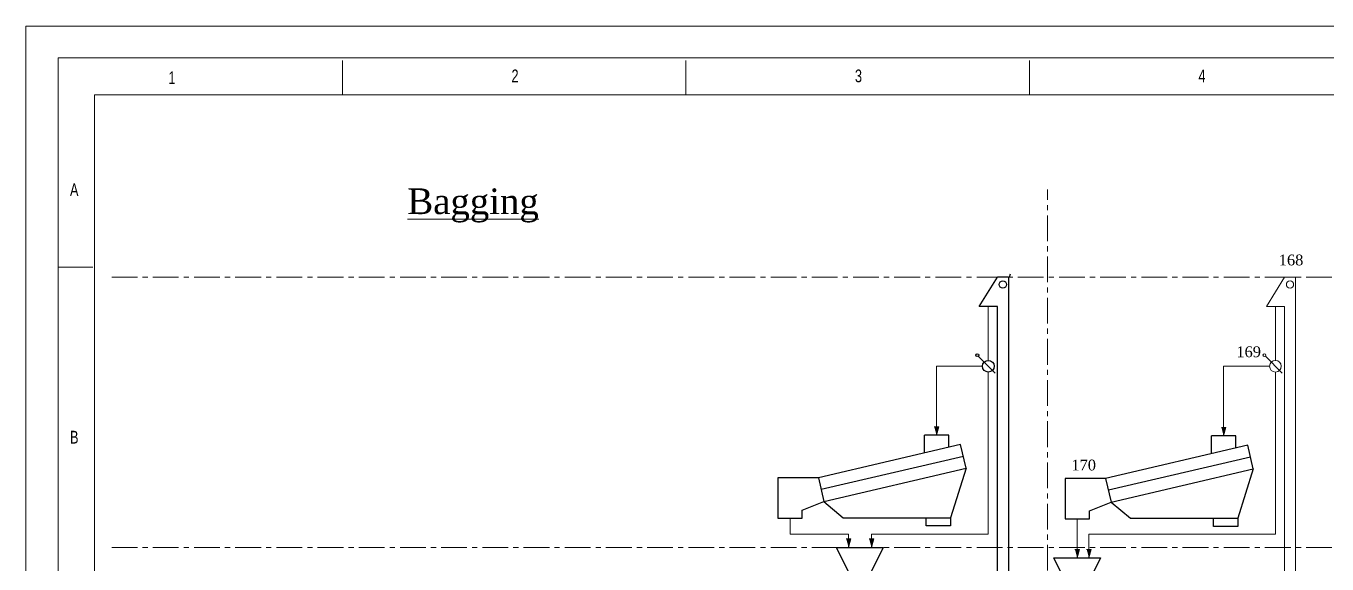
# Model space of a CAD drawing. Header units: millimetres. Extents: x 6561 to 120951, y 30990 to 83596.
# Drawn here: x 6561 to 30630, y 73644 to 83596 of the extents above; entities that cross this region are included whole.
import ezdxf

# ---------------------------------------------------------------- set-up
doc = ezdxf.new("R2010")
doc.units = ezdxf.units.MM
doc.linetypes.add('CENTER', pattern=[10.16, 6.35, -1.27, 1.27, -1.27])
doc.layers.add('COTAS', color=4, linetype='Continuous')
for name, color, linetype, lineweight in [('DESSIN', 7, 'Continuous', 25), ('Liaison', 1, 'Continuous', 20), ('Manitension', 5, 'Continuous', 20), ('PER', 1, 'Continuous', 20)]:
    doc.layers.add(name, color=color, linetype=linetype, lineweight=lineweight)
doc.styles.add('SLDTEXTSTYLE0', font='TXT', dxfattribs={"width": 0.75})
doc.styles.get("Standard").update_dxf_attribs({"font": 'arial.ttf'})

# ---------------------------------------------------------------- blocks, each defined once
blk = doc.blocks.new('Diagramme')
at = {"color": 1, "linetype": 'Continuous', "lineweight": 18}
for p, q in [((-131031, 0), (-131031, 60259)), ((-131031, 60259), (0, 60259)), ((-129578, 1456), (-129578, 58804)), ((-129578, 58804), (-1456, 58804))]:
    blk.add_line(p, q, dxfattribs=at)
at = {"linetype": 'Continuous', "lineweight": 18}
for p, q in [((-130346, 692), (-130346, 59582)), ((-130346, 59582), (-696, 59582))]:
    blk.add_line(p, q, dxfattribs=at)
at = {"color": 5, "linetype": 'Continuous', "lineweight": 15}
for p, q in [((-124324, 58803), (-124324, 59531)), ((-117045, 59531), (-117045, 58803)), ((-109766, 58803), (-109766, 59531)), ((-129614, 55150), (-130341, 55150))]:
    blk.add_line(p, q, dxfattribs=at)
at = {"color": 5, "linetype": 'Continuous', "lineweight": 15, "char_height": 270, "attachment_point": 1, "style": 'SLDTEXTSTYLE0'}
for s, insert in [('1', (-128015, 59297)), ('2', (-120743, 59337)), ('3', (-113464, 59337)), ('4', (-106185, 59337)), ('A', (-130099, 56924)), ('B', (-130099, 51681))]:
    blk.add_mtext(s, dxfattribs=dict(at, insert=insert))

msp = doc.modelspace()

# ---------------------------------------------------------------- hatches: boundary and pattern name
at = {"layer": 'Liaison', "linetype": 'Continuous'}
h = msp.add_hatch(color=256, dxfattribs=at)
h.paths.add_polyline_path([(23406, 76183), (23448, 76183), (23406, 76027)])
h.paths.add_polyline_path([(23364, 76183), (23406, 76183), (23406, 76027)])
h = msp.add_hatch(color=256, dxfattribs=at)
h.paths.add_polyline_path([(28718, 76172), (28760, 76172), (28718, 76015)])
h.paths.add_polyline_path([(28676, 76172), (28718, 76172), (28718, 76015)])
h = msp.add_hatch(color=256, dxfattribs=at)
h.paths.add_polyline_path([(21779, 74107), (21821, 74107), (21779, 73950)])
h.paths.add_polyline_path([(21737, 74107), (21779, 74107), (21779, 73950)])
h = msp.add_hatch(color=256, dxfattribs=at)
h.paths.add_polyline_path([(22203, 74107), (22245, 74107), (22203, 73950)])
h.paths.add_polyline_path([(22161, 74107), (22203, 74107), (22203, 73950)])
h = msp.add_hatch(color=256, dxfattribs=at)
h.paths.add_polyline_path([(26009, 73915), (26051, 73915), (26009, 73759)])
h.paths.add_polyline_path([(25967, 73915), (26009, 73915), (26009, 73759)])
h = msp.add_hatch(color=256, dxfattribs=at)
h.paths.add_polyline_path([(26226, 73915), (26268, 73915), (26226, 73759)])
h.paths.add_polyline_path([(26184, 73915), (26226, 73915), (26226, 73759)])

# ---------------------------------------------------------------- linework, layer by layer
at = {"color": 3, "linetype": 'CENTER', "lineweight": 9, "ltscale": 75}
for p, q in [((8147, 78950), (73748, 78950)), ((8147, 73950), (73748, 73950))]:
    msp.add_line(p, q, dxfattribs=at)
at = {"color": 4, "linetype": 'CENTER', "lineweight": 9, "ltscale": 75}
msp.add_lwpolyline([(25459, 41517), (25459, 80573)], dxfattribs=at)
msp.add_lwpolyline([(26009, 73759), (26443, 73759), (26159, 73187), (25860, 73187), (25576, 73759), (26009, 73759)])
at = {"layer": 'DESSIN', "color": 252}
for p, q in [((24195, 78410), (24533, 78950)), ((24735, 78950), (24533, 78950)), ((24735, 78950), (24735, 42490)), ((24755, 78950), (24778, 79011)), ((24533, 78410), (24195, 78410)), ((24533, 41950), (24533, 78410)), ((24179, 77488), (24491, 77176)), ((23852, 75853), (21222, 75240)), ((23181, 75697), (23181, 76027)), ((23631, 76027), (23181, 76027)), ((23631, 75802), (23631, 76027)), ((23954, 75415), (23852, 75853)), ((23903, 75634), (21273, 75021)), ((21324, 74801), (23954, 75415)), ((23954, 75415), (23667, 74501)), ((20472, 75240), (20472, 74490)), ((21222, 75240), (20472, 75240)), ((21222, 75240), (21324, 74801)), ((20922, 74640), (21324, 74801)), ((20922, 74490), (20922, 74640)), ((21324, 74801), (21682, 74501)), ((20472, 74490), (20922, 74490)), ((21682, 74501), (23667, 74501)), ((23217, 74351), (23217, 74501)), ((23667, 74501), (23667, 74351)), ((23667, 74351), (23217, 74351))]:
    msp.add_line(p, q, dxfattribs=at)
at = {"layer": 'DESSIN', "color": 6}
for p, q in [((29164, 75842), (26534, 75228)), ((28493, 75685), (28493, 76015)), ((28943, 76015), (28493, 76015)), ((28943, 75790), (28943, 76015)), ((29266, 75403), (29164, 75842)), ((29215, 75622), (26585, 75009)), ((26637, 74790), (29266, 75403)), ((29266, 75403), (28979, 74490)), ((25784, 75228), (25784, 74478)), ((26534, 75228), (25784, 75228)), ((26534, 75228), (26637, 74790)), ((26234, 74628), (26637, 74790)), ((26234, 74478), (26234, 74628)), ((26637, 74790), (26994, 74490)), ((25784, 74478), (26234, 74478)), ((26994, 74490), (28979, 74490)), ((28529, 74340), (28529, 74490)), ((28979, 74490), (28979, 74340)), ((28979, 74340), (28529, 74340))]:
    msp.add_line(p, q, dxfattribs=at)
at = {"layer": 'DESSIN', "color": 252}
msp.add_lwpolyline([(21779, 73950), (22419, 73950), (22135, 73378), (21837, 73378), (21553, 73950), (21779, 73950)], dxfattribs=at)
for centre, radius in [((24634, 78815), 67.5), ((24634, 78815), 67.5), ((24161, 77507), 26.7), ((24364, 77303), 108)]:
    msp.add_circle(centre, radius, dxfattribs=at)
at = {"layer": 'Liaison', "color": 0, "linetype": 'Continuous'}
msp.add_line((29492, 77488), (29804, 77176), dxfattribs=at)
at = {"layer": 'Liaison', "linetype": 'Continuous'}
for p, q in [((23448, 76183), (23364, 76183)), ((23406, 76027), (23448, 76183)), ((28760, 76172), (28676, 76172)), ((28718, 76015), (28760, 76172)), ((20697, 74478), (20697, 74197)), ((26009, 74478), (26009, 74197)), ((22203, 74197), (22203, 73950)), ((21821, 74107), (21737, 74107)), ((21779, 73950), (21821, 74107)), ((22245, 74107), (22161, 74107)), ((22203, 73950), (22245, 74107)), ((26051, 73915), (25967, 73915)), ((26009, 73759), (26051, 73915)), ((26268, 73915), (26184, 73915)), ((26226, 73759), (26268, 73915))]:
    msp.add_line(p, q, dxfattribs=at)
at = {"layer": 'Liaison', "color": 0, "linetype": 'Continuous'}
for centre, radius in [((29473, 77507), 26.7), ((29676, 77303), 108)]:
    msp.add_circle(centre, radius, dxfattribs=at)
at = {"layer": 'Manitension', "linetype": 'Continuous'}
for p, q in [((29508, 78410), (29845, 78950)), ((30048, 78950), (29845, 78950)), ((30048, 78950), (30048, 42490)), ((29845, 78410), (29508, 78410)), ((29845, 41950), (29845, 78410))]:
    msp.add_line(p, q, dxfattribs=at)
msp.add_circle((29946, 78815), 67.5, dxfattribs=at)
msp.add_circle((29946, 78815), 67.5, dxfattribs=at)
at = {"layer": 'PER', "color": 1}
for p, q in [((24364, 78410), (24364, 77411)), ((29676, 78410), (29676, 77411)), ((23406, 76027), (23406, 77303)), ((23406, 77303), (24256, 77303)), ((28718, 76015), (28718, 77303)), ((28718, 77303), (29568, 77303)), ((24364, 74197), (24364, 77195)), ((29676, 74197), (29676, 77195)), ((26009, 73759), (26009, 74417)), ((22203, 74197), (24364, 74197))]:
    msp.add_line(p, q, dxfattribs=at)
for points in [[(21779, 73950), (21779, 74197), (20697, 74197)], [(26226, 73759), (26226, 74197), (29676, 74197)]]:
    msp.add_lwpolyline(points, dxfattribs=at)

# ---------------------------------------------------------------- block references
at = {"xscale": 0.873, "yscale": 0.873, "zscale": 0.873}
msp.add_blockref('Diagramme', (120951, 30990), dxfattribs=at)

# ---------------------------------------------------------------- texts
at = {"linetype": 'Continuous', "lineweight": 18, "insert": (8119, 80592), "char_height": 475.12, "width": 13347.04, "attachment_point": 1, "style": 'SLDTEXTSTYLE0'}
msp.add_mtext('\\pi5497;{\\fTimes New Roman|b0|i0|c0|p18;\\W1;\\LBagging}', dxfattribs=at)
at = {"layer": 'COTAS', "linetype": 'Continuous', "char_height": 200, "width": 512.53, "attachment_point": 1}
for s, insert in [('{\\fTimes New Roman|b0|i0|c0|p18;\\C4;168}', (29739, 79368)), ('{\\fTimes New Roman|b0|i0|c0|p18;\\C4;169}', (28955, 77670)), ('{\\fTimes New Roman|b0|i0|c0|p18;\\C4;170}', (25903, 75575))]:
    msp.add_mtext(s, dxfattribs=dict(at, insert=insert))

doc.saveas('drawing.dxf')
